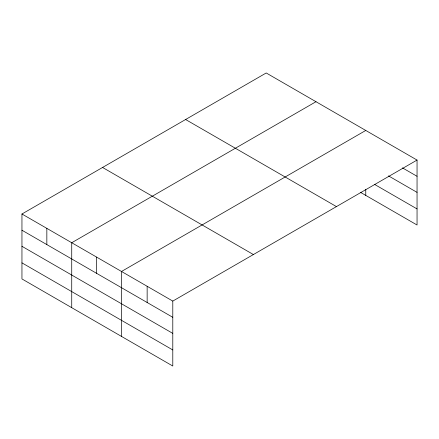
<?xml version="1.0" encoding="UTF-8"?>
<svg xmlns="http://www.w3.org/2000/svg" width="439" height="439" viewBox="0 0 439 439"><rect width="100%" height="100%" fill="white"/><g stroke="black" fill="none" stroke-linecap="round" stroke-linejoin="round"><path stroke-width="0.66" d="M417.05 160.065L266.21 72.973L21.95 213.996L21.95 278.935L172.79 366.027L172.79 301.083L417.05 160.065L417.05 225.004L360.43 192.315M315.987 101.711L71.727 242.734L71.727 307.679M365.764 130.454L121.504 271.472L121.504 336.417M402.481 167.879L417.05 176.291M388.493 175.88L417.05 192.364M374.505 184.364L417.05 208.926M185.604 119.512L336.444 206.599M102.556 167.457L253.396 254.549M21.95 213.996L172.79 301.083M21.95 230.223L172.79 317.309M21.95 246.301L172.79 333.388M21.95 262.862L172.79 349.949M365.764 189.368L365.764 195.393M147.147 286.277L147.147 302.504M96.618 257.106L96.618 273.332M46.841 228.368L46.841 244.594"/></g></svg>
